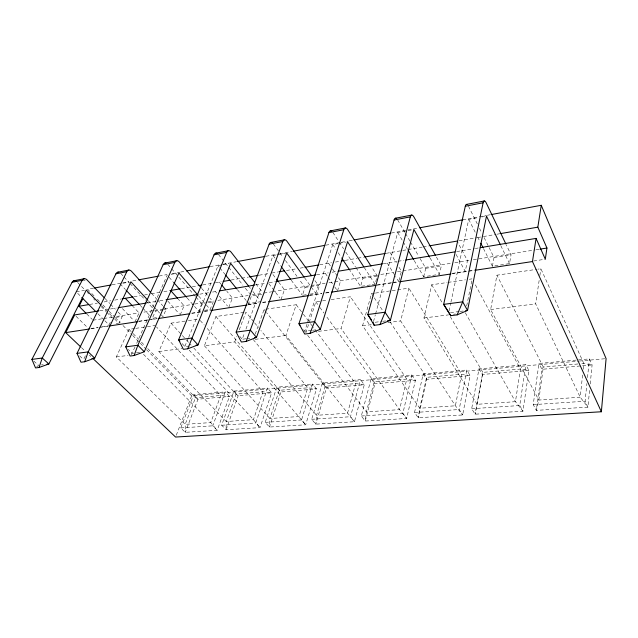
<?xml version="1.0" encoding="UTF-8"?>
<svg xmlns="http://www.w3.org/2000/svg" width="638" height="638" viewBox="0 0 638 638"><rect width="100%" height="100%" fill="white"/><g stroke="black" fill="none" stroke-linecap="round" stroke-linejoin="round"><path stroke-width="0.48" stroke-dasharray="3.19 2.39" d="M589.568 390.456L587.909 407.132L536.319 410.362L533.216 404.644L538.95 363.469L589.416 358.899L592.096 364.944L590.15 384.57M539.15 280.433L535.673 303.847L580.237 397.227L587.909 407.132L585.11 401.214L586.912 383.502M587.51 377.592L589.416 358.899M582.574 375.04L580.237 397.227L538.839 400.066L490.646 309.55L496.93 275.193L536.981 269.292M583.188 369.258L583.802 363.469L540.88 268.718L537.954 269.148M465.309 312.756L515.448 401.677L522.921 411.199L519.747 405.537L525.832 364.657L478.986 368.9L471.681 408.719L475.103 414.19L522.921 411.199L528.87 370.439L525.832 364.657M539.868 275.552L540.88 268.718M483.46 248.549L492.392 266.221L509.515 263.598L511.046 254.801L506.325 244.936M492.392 266.221L494.027 257.497L483.452 236.275M392.171 290.609L408.886 288.153L400.656 320.938L455.388 405.792L462.67 414.963L459.177 409.54L466.785 370L423.177 373.948L414.533 412.491L418.233 417.746L462.67 414.963L470.126 375.543L466.785 370M466.681 305.969L472.168 278.838L469.281 279.261M449.04 310.929L450.715 303.138M450.922 302.165L468.731 219.384L478.077 217.662M414.206 260.575L423.696 276.74L439.391 274.34L441.344 265.839L436.025 256.372M450.261 316.56L482.846 372.369L475.103 414.19L477.096 404.309L423.967 317.987L431.711 284.787L447.126 282.522M331.194 299.589L350.414 296.758L341.043 328.482L399.571 409.628L406.661 418.472L402.905 413.257L411.813 374.977L371.117 378.669L361.331 416.008L365.255 421.056L406.661 418.472L415.402 380.296L411.813 374.977M423.696 276.74L425.729 268.311L419.325 257.266M398.949 280.632L401.414 271.174L398.846 266.963M255.216 334.121L264.092 309.462L296.231 304.733L285.904 335.46L354.457 421.734L350.485 416.726L360.494 379.626L322.437 383.071L311.671 419.294L315.786 424.15L354.457 421.734L364.298 384.738L360.494 379.626M373.501 321.552L375.319 314.853M375.583 313.888L397.705 232.511L407.235 230.749M390.065 321.823L426.599 377.329L426.718 379.315L418.233 417.746L419.764 408.24L362.559 325.763L371.531 293.647L374.482 293.217M372.145 284.636L375.032 284.197L377.321 275.983L371.491 266.859M355.964 267.609L362.95 278.256L360.59 286.406L349.664 269.978M243.947 312.429L215.939 316.552L204.383 345.78L234.752 341.936L305.69 424.78L301.535 419.964L312.492 383.972L276.82 387.202L265.217 422.364L269.491 427.045L305.69 424.78L316.472 388.901L312.492 383.972M337.51 290.904L340.604 280.848L337.869 276.844M305.825 332.94L315.818 301.854L321.584 301M310.028 294.15L315.746 293.273L318.314 285.322L313.186 278.112M311.567 330.396L304.733 331.266L332.733 244.514L338.299 243.485M306.224 294.732L302.412 295.314L305.044 287.427L299.278 279.508M189.199 350.15L253.446 419.652L260.025 427.635L255.726 422.986L267.481 388.048L233.979 391.086L221.665 425.243L226.067 429.765L260.025 427.635L271.613 392.793L267.481 388.048M281.039 299.517L284.444 289.772L278.702 282.163M246.013 338.77L242.201 339.256L244.601 332.749M245.973 329.025L273.056 255.535L276.956 254.817M143.486 354.281L210.763 422.579L217.183 430.315L212.749 425.825L225.206 391.876L193.673 394.739L180.753 427.946L185.259 432.317L217.183 430.315L229.457 396.461L225.206 391.876M260.95 301.662L248.613 303.552L251.468 295.912L262.816 294.118M234.752 341.936L236.834 336.354M239.274 329.838L245.877 312.149L254.004 322.086M228.747 307.492L232.415 298.05L226.801 291.207M176.271 435.22L191.631 395.871L578.339 361.132M204.439 310.323L210.165 309.446L213.172 301.973L209.982 298.209M187.141 297.93L198.705 311.2L201.752 303.784L204.607 303.329M188.298 338.307L184.143 347.957M188.673 337.39L218.068 265.695L221.944 264.977M180.203 314.893L184.079 305.738L178.305 299.198M233.979 391.086L238.205 395.704L226.067 429.765L226.251 421.519L158.862 351.538L171.016 323.171L187.397 320.755M163.464 306.487L166.127 309.43L162.961 316.671L160.29 313.768M135.049 346.952L131.149 354.68M136.684 343.316L167.228 275.09M135.009 321.783L139.068 312.891L133.167 306.631M147.697 348.579L195.499 397.713L220.764 395.488L229.457 396.461L198.003 399.197L185.259 432.317L185.195 424.334L116.347 356.921L128.988 329.352L134.801 328.498M118.118 312.078L122.273 316.376L118.971 323.41L114.808 319.152M110.262 322.318L109.018 324.933L104.831 320.715M83.993 358.644L86.138 354.194M36.749 366.882L38.535 365.295L32.634 360.063M83.323 280.553L85.157 280.202M93.507 288.193L87.629 289.285L91.098 292.834M112.121 284.747L121.922 282.929M122.903 282.754L128.78 281.661M132.696 280.935L137.593 280.026M159.149 276.039L166.989 274.587M171.885 273.678L179.725 272.227M180.706 272.051L185.602 271.142M210.093 266.604L221.857 264.427M222.829 264.252L236.546 261.708M265.942 256.269L278.678 253.908M279.659 253.725L292.395 251.372M325.707 245.199L340.405 242.48M341.378 242.296L348.236 241.028M349.217 240.845L353.141 240.119M391.349 233.045L407.02 230.143M408.001 229.959L417.802 228.149M462.869 219.807L486.379 215.453M487.36 215.269L490.303 214.727M76.257 291.893L84.495 290.37M122.791 283.296L129.107 282.132M171.112 274.372L176.941 273.287M222.909 264.802L228.723 263.725M277.937 254.634L285.736 253.19M339.225 243.309L345.716 242.113M408.192 230.573L413.91 229.513M481.818 216.968L484.617 216.449M89.639 304.438L97.351 303.106M104.098 301.941L110.845 300.785M114.696 300.115L121.443 298.951M133.98 296.798L140.727 295.633M144.579 294.963L147.474 294.469M151.326 293.799L160.002 292.308M163.862 291.638L170.609 290.481M181.328 288.631L197.884 285.776M202.756 284.939L214.448 282.921M215.421 282.754L221.258 281.741M230.988 280.066L240.709 278.391M241.682 278.224L248.485 277.051M259.18 275.209L269.874 273.367M271.82 273.024L278.67 271.844M286.494 270.496L296.279 268.813M300.195 268.135L304.111 267.458M319.766 264.762L331.505 262.736M335.413 262.066L339.32 261.389M345.182 260.376L356.905 258.358M357.886 258.191L363.748 257.178M386.221 253.302L422.157 247.105M423.13 246.938L428.959 245.933M459.049 240.749L476.562 237.727M477.535 237.559L482.392 236.722M483.365 236.554L496.013 234.377M496.986 234.21L499.905 233.707M99.799 310.762L106.57 309.637M110.438 308.999L116.236 308.034M147.203 302.898L155.911 301.455M159.787 300.809L165.593 299.852M199.83 294.174L208.634 292.714M212.55 292.06L217.438 291.255M255.543 284.931L266.293 283.152M269.22 282.666L275.018 281.701M316.615 274.803L328.275 272.873M332.207 272.219L336.138 271.565M383.334 263.741L397.043 261.468M398.016 261.301L403.886 260.328M456.68 251.579L474.321 248.653M475.302 248.485L478.245 247.999M93.044 320.212L102.838 318.657M103.819 318.498L112.631 317.094M116.547 316.472L139.068 312.891M143.957 312.118L153.742 310.562M154.723 310.403L163.535 308.999M164.508 308.848L193.753 304.198M194.718 304.047L207.278 302.045M208.251 301.894L214.049 300.969M217.917 300.354L248.118 295.553M252.05 294.923L262.848 293.209M263.829 293.057L271.676 291.805M272.657 291.646L325.109 283.312M328.985 282.69L333.826 281.924M334.791 281.765L376.891 275.074M380.814 274.452L393.566 272.426M397.49 271.796L450.962 263.295M454.846 262.681L469.432 260.36M473.364 259.73L535.162 249.905M536.143 249.745L539.094 249.283M115.949 317.373L122.273 316.376M163.224 309.885L155.489 311.113L152.291 318.306L158.112 317.413M164.189 309.733L166.127 309.43M208.411 302.731L213.172 301.973M305.044 287.427L309.789 286.677M310.73 286.526L318.314 285.322M362.95 278.256L377.321 275.983M425.729 268.311L441.344 265.839M494.027 257.497L511.046 254.801M116.26 323.825L118.07 323.546M198.705 311.2L200.619 310.905M361.555 286.255L371.18 284.787M90.795 328.53L97.67 327.477M101.602 326.879L108.476 325.835M138.932 321.185L149.747 319.542M150.727 319.391L156.621 318.49M191.855 313.114L200.587 311.783M204.471 311.192L210.301 310.307M248.11 304.541L258.765 302.914M262.641 302.324L267.481 301.583M309.271 295.211L321.935 293.281M325.827 292.69L329.726 292.092M377.337 284.835L391.907 282.61M392.872 282.467L398.702 281.573L395.584 276.533M452.509 273.367L474.991 269.938M533.591 261.006L545.307 259.219M91.306 328.722L98.204 327.669M99.185 327.517L108.045 326.17M138.574 321.52L147.442 320.172M148.423 320.021L157.283 318.673M191.751 313.425L200.611 312.078M204.551 311.48L210.46 310.578M247.879 304.876L258.717 303.225M262.649 302.627L267.577 301.878M309.916 295.434L321.735 293.632M325.675 293.033L330.596 292.284M376.883 285.234L398.543 281.932M451.72 273.838L467.479 271.437M468.459 271.294L474.369 270.392M135.766 328.355L146.421 326.792M147.386 326.648L155.138 325.508M188.362 320.611L198.96 319.056M322.541 300.865L327.35 300.155M375.463 293.073L391.19 290.753M448.091 282.379L465.429 279.827M41.358 364.928L43.232 364.689M139.626 352.367L132.202 353.316L128.334 349.449M189.582 345.987L184.9 346.586L181.766 343.188M246.962 338.65L249.817 338.284M312.54 330.269L315.467 329.894M375.144 322.262L381.811 321.416M382.768 321.289L385.623 320.922M450.508 312.628L459.025 311.543M459.974 311.424L463.762 310.937M116.347 356.921L128.102 355.43M158.862 351.538L182.293 348.579M255.168 339.352L285.904 335.46M318.537 331.329L341.043 328.482M362.559 325.763L372.329 324.527M387.96 322.549L400.656 320.938M423.967 317.987L448.578 314.877M453.498 314.255L455.468 314M490.646 309.55L535.673 303.847M579.328 361.044L606.1 358.636M577.876 363.987L543.321 367.041L541.917 369.306L536.319 410.362L538.839 400.066L543.321 367.041L496.93 275.193M581.824 363.644L583.802 363.469L592.096 364.944L541.917 369.306L538.95 363.469M180.753 427.946L212.749 425.825M221.665 425.243L255.726 422.986M265.217 422.364L301.535 419.964M311.671 419.294L350.485 416.726M361.331 416.008L402.905 413.257M414.533 412.491L459.177 409.54M471.681 408.719L519.747 405.537M533.216 404.644L585.11 401.214M79.63 355.844L83.562 359.537M81.505 347.638L85.093 351.044M89.4 355.143L90.835 356.506M76.074 316.32L87.414 327.438M86.744 313.936L92.35 319.51M77.653 293.297L81.138 296.814M97.861 313.689L104.138 320.013M101.609 305.658L114.114 318.442M77.621 282.498L84.567 289.588M87.342 292.419L88.73 293.839M93.595 298.807L94.982 300.219M101.227 306.599L106.091 311.567M106.785 312.277L112.336 317.947M91.792 293.544L94.56 296.391M97.335 299.23L100.11 302.069M102.885 304.916L108.428 310.602M109.122 311.312L114.673 316.998M115.366 317.708L120.215 322.684M122.99 325.524L132.002 334.759M132.696 335.468L139.626 342.582M140.32 343.292L145.871 348.97M146.565 349.688L191.631 395.871M193.673 394.739L198.003 399.197L195.499 397.713L185.195 424.334L210.763 422.579L220.764 395.488L156.493 326.951M128.988 329.352L132.449 332.916M133.143 333.626L138.685 339.32M141.461 342.167L144.922 345.732M104.975 298.464L109.816 303.481M110.51 304.198L115.35 309.215M122.4 308.617L133.677 320.404M120.088 283.798L125.455 289.548M140.216 305.363L142.226 307.524M142.904 308.242L148.941 314.709M120.678 273.343L123.357 276.246M124.027 276.972L129.386 282.786M130.048 283.511L145.448 300.219M146.118 300.945L152.147 307.476M171.016 323.171L185.762 339.264M186.432 339.998L191.129 345.118M193.808 348.045L236.06 394.132L238.205 395.704L271.613 392.793L262.904 391.764L236.06 394.132L226.251 421.519L253.446 419.652L262.904 391.764L206.792 327.956M148.271 300.689L153.614 306.503M154.284 307.229L159.628 313.043M151.469 293.281L156.796 299.15M157.466 299.884L162.794 305.754M204.383 345.78L269.946 418.52L269.491 427.045L280.911 391.987L276.82 387.202M167.858 301.136L179.549 314.167M200.26 320.539L204.176 324.989M169.158 277.299L173.01 281.717M167.73 264.26L170.936 267.992M171.582 268.734L192.764 293.344M193.41 294.094L195.332 296.327M195.978 297.077L201.752 303.784M215.939 316.552L280.911 391.987L316.472 388.901L307.763 387.808L279.173 390.336L269.946 418.52L298.951 416.534L307.763 387.808L260.878 330.492M198.673 296.032L205.699 304.23M206.337 304.972L210.165 309.446M239.776 336.401L242.201 339.256M201.688 288.408L207.43 295.195M253.246 339.591L316.56 415.322L315.786 424.15L326.377 388.04L266.556 312.572M215.484 291.574L216.745 293.089M219.273 296.12L227.487 305.977M219.32 282.084L221.187 284.365M254.626 322.844L258.382 327.43M218.068 265.695L219.312 267.242M219.935 268.016L224.927 274.196M237.392 289.644L246.116 300.466M246.739 301.24L248.613 303.552M218.459 254.466L228.244 266.748M228.851 267.513L242.911 285.17M245.359 288.24L249.633 293.608M264.092 309.462L265.942 311.791M322.437 383.071L326.377 388.04L364.298 384.738L355.613 383.59L325.109 386.285L316.56 415.322L347.543 413.193L355.613 383.59L313.457 327.605M249.211 286.813L250.447 288.376M252.919 291.502L259.714 300.099M255.878 283.87L262.545 292.411M268.829 283.583L279.875 298.002M303.576 329.758L304.733 331.266M307.636 335.309L366.379 411.901L365.255 421.056L374.881 383.821L374.147 381.955L326.313 316.273M296.231 304.733L302.763 313.41M303.361 314.199L309.893 322.868M310.483 323.657L312.859 326.815M272.968 274.547L275.831 278.359M273.056 255.535L276.581 260.312M277.171 261.101L280.688 265.879M291.255 280.202L302.412 295.314M315.818 301.854L319.319 306.655M319.901 307.46L323.984 313.067M273.327 243.883L283.128 257.337M285.441 260.503L296.973 276.342M371.117 378.669L374.881 383.821L415.402 380.296L406.765 379.084L374.147 381.955L366.379 411.901L399.571 409.628L406.765 379.084L350.414 296.758M304.709 277.977L315.746 293.273M325.324 273.359L327.541 276.549M328.099 277.347L332.526 283.727M334.743 286.917L336.96 290.107M328.578 263.239L331.856 268.04M332.406 268.845L337.319 276.047M332.733 244.514L336.011 249.442M338.196 252.728L341.474 257.656M371.531 293.647L373.709 296.965M374.259 297.794L382.983 311.049M423.177 373.948L426.718 379.315L470.126 375.543L461.561 374.251L426.599 377.329L419.764 408.24L455.388 405.792L461.561 374.251L408.886 288.153M332.853 232.391L338.762 241.403M339.304 242.217L343.603 248.772M345.748 252.05L355.43 266.788M364.266 267.553L375.032 284.197M387.266 263.087L395.066 275.696M390.129 252.632L396.286 262.744M397.705 232.511L402.706 241.012M403.208 241.866L407.706 249.522M478.986 368.9L482.264 374.49L528.87 370.439L520.417 369.059L482.846 372.369L477.096 404.309L515.448 401.677L520.417 369.059L474.512 283.216M431.711 284.787L442.74 303.68M397.649 219.887L405.042 232.631M405.537 233.476L409.971 241.124M410.457 241.977L418.839 256.42M430.084 257.959L439.391 274.34M456.09 254.45L465.222 271.429L467.471 260.671L457.558 241.938M468.731 219.384L475.43 232.639M477.663 237.057L479.896 241.475M468.467 206.218L477.28 223.898M479.481 228.316L481.69 232.742M500.822 245.678L509.515 263.598"/><path stroke-width="0.96" d="M92.988 358.556L175.562 437.046L601.363 411.765L606.1 358.636L541.247 205.292L491.284 214.543M541.247 205.292L537.834 227.168L546.941 248.03L545.307 259.219L536.08 238.405L480.207 247.672M601.363 411.765L532.467 261.54L536.08 238.405M505.902 244.043L486.164 202.796A6.348 2.129 81.2 0 0 483.118 202.788L462.717 301.838L457.127 314.869L450.763 315.674L443.665 304.382L465.309 206.234A6.276 2.209 81 0 1 466.936 204.455M435.547 255.511L413.807 216.768A6.061 2.448 80.6 0 0 410.322 216.864L385.065 312.213L379.953 324.582L374.195 325.308L367.815 314.518L394.077 220.006A5.997 2.512 80.4 0 1 396.645 218.627M331.768 231.211A5.734 2.759 79.8 0 0 328.929 232.607L298.951 323.721L304.709 334.057L309.948 333.395L320.348 329.272L347.574 241.77L363.724 266.724M370.965 266.03L347.654 229.536A5.798 2.704 79.9 0 0 343.81 229.728L314.638 321.624L309.948 333.395M76.089 281.119A4.737 3.413 75.6 0 0 72.094 282.275L31.9 359.409L35.553 367.935L39.006 367.504L42.252 358.022L82.174 280.321A4.777 3.397 75.9 0 1 86.983 279.851L104.281 297.755M118.524 272.155A4.905 3.334 76.7 0 0 115.957 273.79L77.007 353.38L80.986 362.217L84.71 361.746L88.18 351.889L126.795 271.692A4.944 3.318 76.9 0 1 131.484 271.262L150.807 292.547M166.063 263.095A5.088 3.238 77.6 0 0 163.145 264.666L125.758 346.865L130.104 356.036L134.139 355.526L137.856 345.246L174.82 262.409A5.136 3.206 77.8 0 1 179.366 262.019L201.05 287.65M311.472 275.712L286.948 241.252A5.559 2.911 79.3 0 0 282.817 241.523L246.148 341.426L241.363 342.032L236.14 332.111L269.14 244.171A5.503 2.951 79.1 0 1 272.187 242.767M217.271 253.422A5.287 3.11 78.4 0 0 214.057 254.817L178.624 339.799L183.377 349.329L187.763 348.779L226.673 252.385A5.335 3.078 78.6 0 1 231.028 252.042L254.666 282.323M134.139 355.526L144.268 351.777L178.887 272.928L198.035 295.282M80.787 346.952L65.706 332.621L74.654 314.933L98.834 310.921M86.042 313.242L79.04 306.264L82.9 298.624M457.127 314.869L467.542 310.451L486.491 216.107L500.391 244.777M379.953 324.582L390.384 320.316L413.91 229.513L429.589 257.098M246.148 341.426L256.476 337.43L286.709 253.015L304.127 277.171M187.763 348.779L198.003 344.911L230.661 263.366L248.589 286.031M84.71 361.746L94.711 358.109L130.91 281.797L147.601 299.964M39.006 367.504L48.871 363.971L86.329 290.027L100.916 304.948M73.841 280.752L84.344 278.71M117.655 272.235L128.9 270.049M164.779 263.071L176.854 260.727M215.62 253.19L228.611 250.67M270.608 242.504L284.636 239.776M330.293 230.9L345.485 227.949M395.289 218.268L411.813 215.062M466.354 204.455L484.394 200.954M72.094 282.275L82.174 280.321M115.957 273.79L126.795 271.692M163.145 264.666L174.82 262.409M214.057 254.817L226.673 252.385M269.14 244.171L282.817 241.523M328.929 232.607L343.81 229.728M394.077 220.006L410.322 216.864M465.309 206.234L483.118 202.788M94.488 288.009L111.14 284.931M138.574 279.851L158.168 276.222M186.583 270.959L209.12 266.788M237.527 261.524L264.961 256.444M293.376 251.189L324.726 245.383M354.114 239.936L390.368 233.229M419.756 227.782L462.869 219.807M79.04 306.264L88.674 304.605M122.408 298.791L133.015 296.957M180.355 288.799L170.609 290.481L177.667 298.472M198.857 285.609L201.783 285.106M223.204 281.406L230.015 280.234M249.458 276.884L258.207 275.377M279.643 271.676L284.54 270.831M305.092 267.29L318.793 264.929M341.274 261.054L344.209 260.551M364.721 257.01L385.24 253.469M429.924 245.766L457.103 241.084M500.878 233.54L537.834 227.168M118.174 307.715L146.238 303.058M166.558 299.693L197.876 294.493M219.392 290.928L254.57 285.09M275.991 281.541L315.651 274.962M338.108 271.238L382.345 263.901M405.84 260.009L454.719 251.898M540.075 249.123L546.941 248.03M65.706 332.621L89.336 329.017M109.034 326.018L137.593 321.672M158.272 318.522L189.781 313.729M211.449 310.427L246.898 305.028M268.558 301.726L308.936 295.577M331.585 292.132L375.894 285.385M399.532 281.789L450.739 273.989M475.358 270.241L532.467 261.54M31.9 359.409L42.252 358.022L48.871 363.971L46.989 364.21M77.007 353.38L88.18 351.889L94.711 358.109L91.92 358.468M125.758 346.865L137.856 345.246L144.268 351.777M236.14 332.111L250.471 330.197L256.476 337.43L254.578 337.677M196.129 345.15L198.003 344.911L191.767 338.044L178.624 339.799L179.884 341.155M387.529 320.683L390.384 320.316L385.065 312.213L367.815 314.518L371.611 320.109M465.652 310.698L467.542 310.451L462.717 301.838L443.665 304.382L450.763 315.674M81.831 297.515L95.772 311.575M125.303 298.289L132.513 305.937M126.125 290.266L139.547 304.645M173.656 282.459L186.503 297.196M221.809 285.122L225.557 289.684M225.549 274.97L236.77 288.878M300.107 325.228L298.951 323.721L314.638 321.624L320.348 329.272M276.406 279.117L278.128 281.398M281.278 266.676L290.673 279.404M342.016 258.478L349.122 269.156M408.2 250.367L413.703 259.73M480.789 243.245L483.014 247.664M373.238 322.509L374.195 325.308"/></g></svg>
